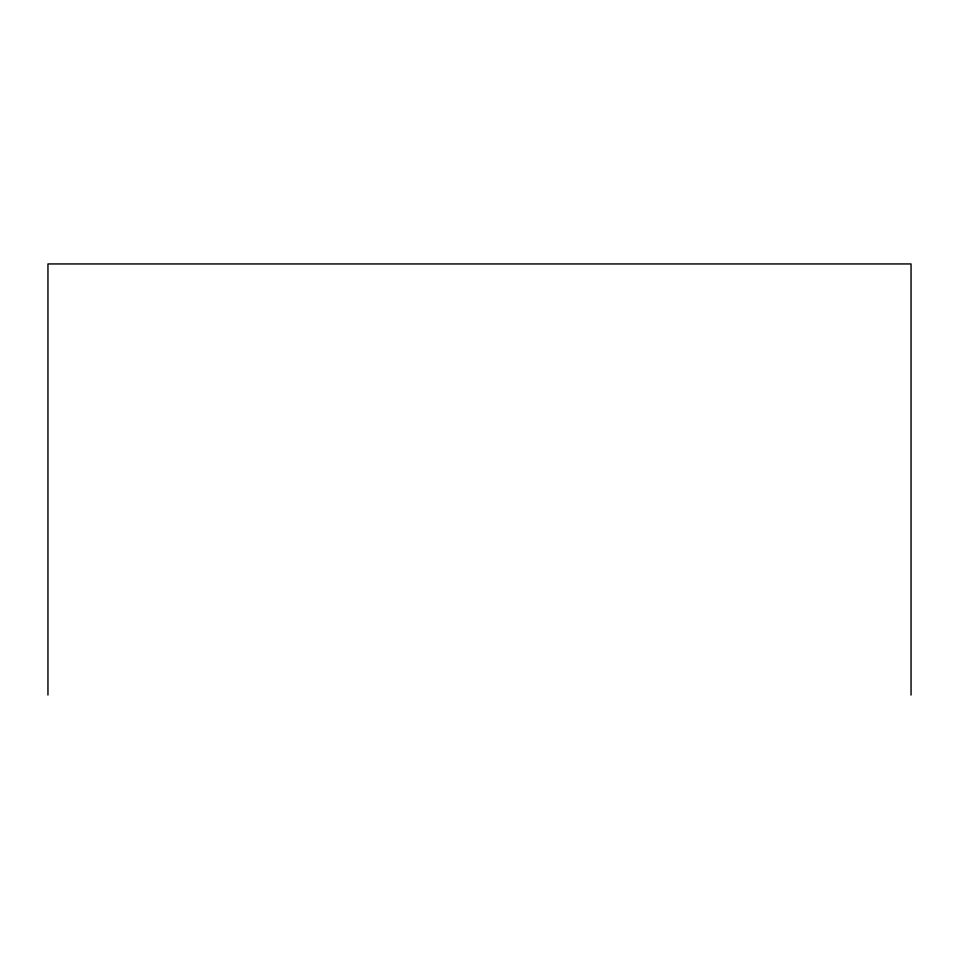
<?xml version="1.0" encoding="UTF-8"?>
<svg xmlns="http://www.w3.org/2000/svg" width="959" height="959" viewBox="0 0 959 959"><rect width="100%" height="100%" fill="white"/><g stroke="black" fill="none" stroke-linecap="round" stroke-linejoin="round"><path stroke-width="1.44" d="M911.05 695.059L911.05 263.941L47.95 263.941L47.95 695.059"/></g></svg>
